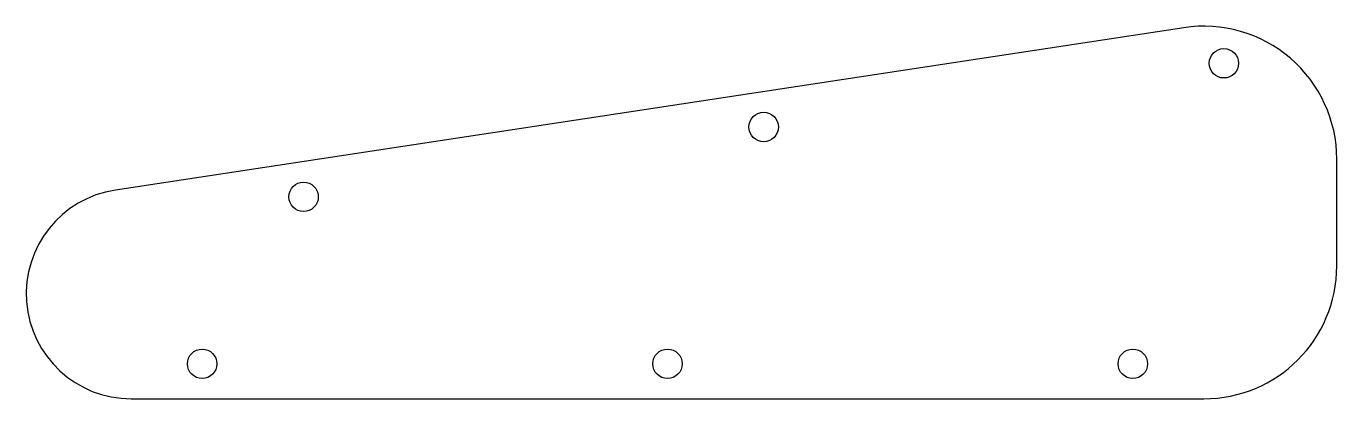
# Model space of a CAD drawing. Header units: millimetres. Extents: x -43 to 144, y 4 to 57.
import ezdxf

# ---------------------------------------------------------------- set-up
doc = ezdxf.new("R2010")
doc.units = ezdxf.units.MM

msp = doc.modelspace()

# ---------------------------------------------------------------- linework, layer by layer
at = {"color": 7, "linetype": 'Continuous', "lineweight": 25}
for p, q in [((122.14, 57.02), (-30.42, 33.83)), ((144, 23), (144, 38.24)), ((-28.16, 4), (125, 4))]:
    msp.add_line(p, q, dxfattribs=at)
for centre in [(127.88, 51.94), (62.15, 42.84), (-3.55, 32.86), (-18.04, 9), (48.42, 9), (114.87, 9)]:
    msp.add_circle(centre, 2.1, dxfattribs=at)
for centre, radius, start, end in [((125, 38.24), 19, 0, 98.6443), ((-28.16, 19), 15, 98.6443, 270), ((125, 23), 19, 270, 0)]:
    msp.add_arc(centre, radius, start, end, dxfattribs=at)

doc.saveas('drawing.dxf')
